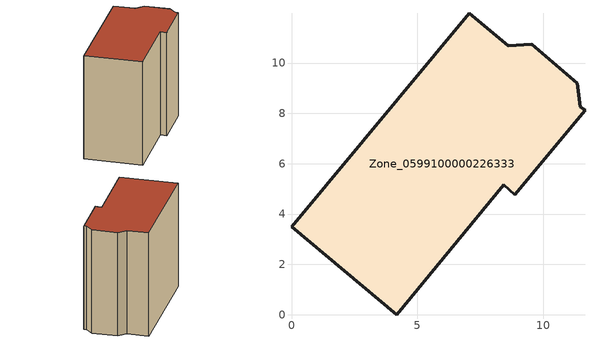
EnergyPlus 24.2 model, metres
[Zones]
Zone_0599100000226333
 floor ground (C_G): 9.55,10.75 11.35,9.19 11.48,8.27 11.66,8.12 8.87,4.76 8.43,5.16 4.19,0 0,3.5 7.06,11.98 8.61,10.69 z0
 wall outside (C_F): 7.06,11.98 0,3.5 4.19,0 8.43,5.16 8.87,4.76 11.66,8.12 11.48,8.27 11.35,9.19 9.55,10.75 8.61,10.69 7.06,11.98 z0:10.15
 roof outside (C_R): 8.61,10.69 7.06,11.98 0,3.5 4.19,0 8.43,5.16 8.87,4.76 11.66,8.12 11.48,8.27 11.35,9.19 9.55,10.75 z10.15
[BUILDING]
Pand.0599100000226333: North Axis=0; Terrain=City; Loads Convergence Tolerance Value=0.04; Temperature Convergence Tolerance Value=0.4; Solar Distribution=FullExterior; Maximum Number of Warmup Days=25; Minimum Number of Warmup Days=1
[Site:Location]
Rotterdam.The.Hague.AP_ZH_NLD Design_Conditions: Latitude=51.96; Longitude=4.45; Time Zone=1; Elevation=-4.5
[SITE:GROUNDTEMPERATURE:BUILDINGSURFACE]
18, 18, 18, 18, 18, 18, 18, 18, 18, 18, 18, 18
[MATERIAL] Thermal Absorptance=0.9; Solar Absorptance=0.7; Visible Absorptance=0.7
Name | Roughness | Thickness | Conductivity | Density | Specific Heat
G.TI.1946 | MediumSmooth | 0.15 | 1 | 540 | 1210
F.TI.1946 | Rough | 0.3 | 0.857143 | 1920 | 840
R.TI.1946 | MediumRough | 0.2 | 0.1 | 1500 | 1000
[CONSTRUCTION]
C_G: G.TI.1946
C_F: F.TI.1946
C_R: R.TI.1946
[ZONE]
Zone_0599100000226333: Type=1; Multiplier=1; Ceiling Height=Autocalculate; Volume=Autocalculate; Floor Area=autocalculate; Part of Total Floor Area=Yes
[ZONEINFILTRATION:DESIGNFLOWRATE]
Infil_Zone_0599100000226333: Zone or ZoneList or Space or SpaceList=Zone_0599100000226333; Schedule=AlwaysOn; Design Flow Rate Calculation Method=Flow/Area; Flow Rate per Floor Area=0.003; Constant Term Coefficient=1; Temperature Term Coefficient=0; Velocity Term Coefficient=0; Velocity Squared Term Coefficient=0
[HVACTEMPLATE:ZONE:IDEALLOADSAIRSYSTEM]
Zone_0599100000226333: Maximum Heating Supply Air Temperature=50; Minimum Cooling Supply Air Temperature=13; Maximum Heating Supply Air Humidity Ratio=0.0156; Minimum Cooling Supply Air Humidity Ratio=0.0077; Heating Limit=NoLimit; Cooling Limit=NoLimit; Dehumidification Control Type=ConstantSensibleHeatRatio; Cooling Sensible Heat Ratio=0.7; Dehumidification Setpoint=60; Humidification Control Type=None; Humidification Setpoint=30; Outdoor Air Method=None; Outdoor Air Flow Rate per Person=0.00944; Outdoor Air Flow Rate per Zone Floor Area=0; Outdoor Air Flow Rate per Zone=0; Demand Controlled Ventilation Type=None; Outdoor Air Economizer Type=NoEconomizer; Heat Recovery Type=None; Sensible Heat Recovery Effectiveness=0.7; Latent Heat Recovery Effectiveness=0.65
[ZONECONTROL:THERMOSTAT]
ThermostatControl_Zone_0599100000226333: Zone or ZoneList=Zone_0599100000226333; Control Type Schedule=DualSetpointControlType; Control 1=Thermostat_Zone_0599100000226333; Temperature Difference Between Cutout And Setpoint=0
[THERMOSTATSETPOINT:DUALSETPOINT]
Thermostat_Zone_0599100000226333: Heating Setpoint Temperature Schedule=HeatingSetpoint_Zone_0599100000226333; Cooling Setpoint Temperature Schedule=CoolingSetpoint_Zone_0599100000226333
[SCHEDULE:COMPACT]
HeatingSetpoint_Zone_0599100000226333: Through: 12/31, For: AllDays, Until: 24:00, 21
CoolingSetpoint_Zone_0599100000226333: Through: 12/31, For: AllDays, Until: 24:00, 24
DualSetpointControlType: Through: 12/31, For: AllDays, Until: 24:00, 4
AlwaysOn: Through: 12/31, For: AllDays, Until: 24:00, 1
